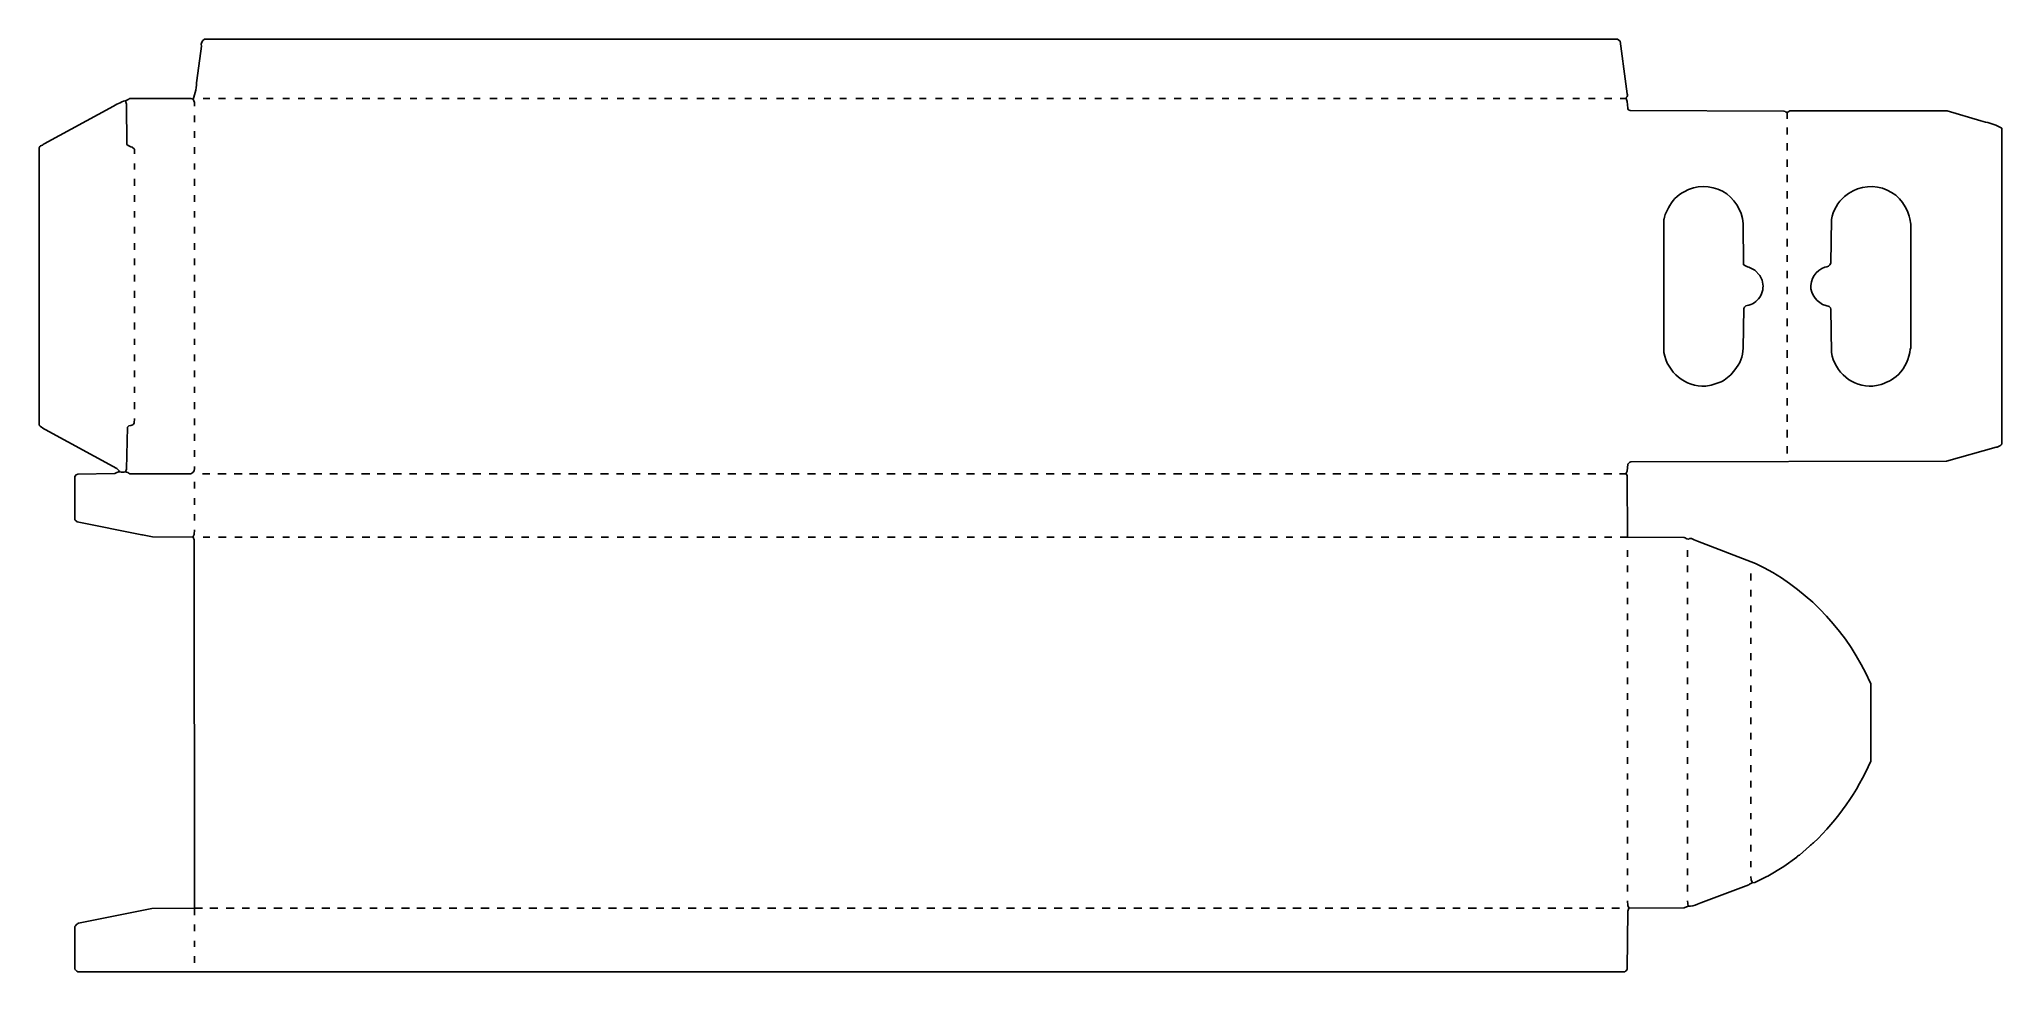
# Model space of a CAD drawing. Extents: x 336 to 3246, y 165 to 1547.
import ezdxf

# ---------------------------------------------------------------- set-up
doc = ezdxf.new("R2010")
doc.units = 0
doc.layers.get('0').update_dxf_attribs({"linetype": 'CONTINUOUS'})

msp = doc.modelspace()

# ---------------------------------------------------------------- linework, layer by layer
at = {"color": 7, "linetype": 'CONTINUOUS'}
for points in [[(2691, 809), (2690.505493, 899.994625, 0.144435), (2689, 903), (2689.2, 903.9), (2690.554455, 907.044554), (2691.8, 917.1, -0.266253), (2696.001064, 920.501068), (3163.998936, 921.498932), (3237.911765, 942.352941), (3239.1, 942.7, 0.169344), (3246, 947), (3246, 1415, 0.093421), (3222.1, 1424.3), (3215.1, 1426.3), (3165, 1441), (2932, 1441), (2929, 1439), (2926, 1439, 0.141787), (2922.997826, 1440.502193), (2695.002174, 1441.497807, -0.399262), (2691.45082, 1445.040984), (2690.54918, 1454.959016), (2689, 1459), (2689.8, 1461.1, 0.309951), (2690.430769, 1466.053846), (2688.430769, 1481.053846), (2680, 1544), (2676, 1547), (581, 1547, 0.326613), (576.42, 1536.94), (569.58, 1486.06, -0.083557), (564, 1458)], [(455, 906), (455, 907), (451, 911), (344.9, 968.8), (342.9, 969.8, -0.079246), (336, 975), (336, 1386), (337, 1388), (338, 1389, 0.129316), (343.1, 1391.8), (446.1, 1447.8, -0.073062), (466.1, 1456.8), (468.9, 1458.2), (470, 1459), (561, 1459), (564, 1458, -0.23154), (566, 1448)], [(477, 1377), (477, 1384), (474, 1387, -0.151939), (466, 1391), (465.508329, 1450.99194), (464, 1456)], [(2807, 1033), (2814.946154, 1034.430769), (2829.9, 1039.3), (2831.9, 1040.2, 0.106687), (2850, 1057, 0.181983), (2862.50847, 1089.008192), (2863.49153, 1147.991808, -0.34581), (2871.1, 1152.8, 0.416038), (2890.7, 1189.9), (2887.2, 1197.1), (2880, 1205), (2871.1, 1209.3, -0.127797), (2863, 1213), (2862.508192, 1273.992068, 0.553192), (2775, 1321, 0.172607), (2752, 1297, 0.129943), (2745.647059, 1281.088235), (2745, 1280), (2745, 1083, 0.376774), (2807, 1033)], [(3055, 1033), (3062.946154, 1034.430769, 0.119535), (3093, 1050, 0.163321), (3110.42, 1087.94), (3111, 1089), (3111, 1273), (3109.569231, 1280.946154), (3108.647059, 1284.911765, 0.558646), (3013, 1314, 0.175137), (2993.492311, 1279.992541), (2992.507689, 1215.007459, -0.333124), (2983.9, 1209.3, 0.34479), (2963, 1177, 0.312443), (2990, 1151), (2992, 1149), (2992.507809, 1146.992428), (2993.492191, 1083.007572, 0.385587), (3055, 1033)], [(464, 906), (465.2, 909.9), (467, 972), (468, 973), (469, 974), (471.911765, 974.352941, 0.209059), (476.569231, 978.053846), (477, 985)], [(566, 249), (566, 259), (565.500916, 804.999088), (564, 809), (504.00806, 809.491671), (489.076923, 812.384615), (487.923077, 812.615385), (392, 832), (389, 835), (389, 899), (390.5, 901.5), (393.008766, 902.509085), (447.991234, 903.490915), (449.9, 904.2, -0.105047), (455, 906, 0.160631), (464, 906, -0.085094), (470, 903), (561, 903, 0.366262), (566, 914)], [(2693, 259), (2774.994049, 259.493904), (2781, 262, 0.140423), (2794.9, 265.3), (2799.9, 267.2), (2871, 294), (2872, 295), (2876, 297), (2879.923077, 297.384615), (2897.9, 306.2), (2899.1, 306.8), (2922.9, 321.2), (2942, 335, -0.150174), (2946, 338), (2961, 351, -0.076982), (2967, 356, 0.096883), (3052, 477), (3052, 592), (3050.8, 593.9, 0.165199), (2893.9, 763.8), (2881.1, 770.2), (2795.1, 803.3), (2790.1, 805.2), (2786, 807), (2783, 807), (2782, 806), (2778.9, 806.8), (2778.1, 807.2, 0.063868), (2774.994188, 808.505951), (2691, 809), (2680, 809)], [(578, 259), (566, 259), (503.007689, 258.507933), (394, 237, -0.104894), (390.5, 234.5), (389.7, 233.1), (389, 232), (389, 169, 0.166667), (393, 165), (2687, 165, 0.270786), (2690.505812, 169.00568), (2691.494188, 254.99432), (2693, 259), (2692.8, 259.9), (2691.430769, 263.053846), (2691, 270)]]:
    msp.add_lwpolyline(points, format="xyb", dxfattribs=at)
for points in [[(579, 1459), (589, 1459)], [(602, 1459), (612, 1459)], [(626, 1459), (637, 1459)], [(649, 1459), (660, 1459)], [(673, 1459), (683, 1459)], [(697, 1459), (707, 1459)], [(720, 1459), (730, 1459)], [(744, 1459), (755, 1459)], [(768, 1459), (778, 1459)], [(791, 1459), (801, 1459)], [(815, 1459), (826, 1459)], [(838, 1459), (848, 1459)], [(862, 1459), (872, 1459)], [(886, 1459), (896, 1459)], [(909, 1459), (919, 1459)], [(933, 1459), (944, 1459)], [(956, 1459), (967, 1459)], [(980, 1459), (990, 1459)], [(1004, 1459), (1015, 1459)], [(1027, 1459), (1037, 1459)], [(1051, 1459), (1062, 1459)], [(1075, 1459), (1085, 1459)], [(1098, 1459), (1108, 1459)], [(1122, 1459), (1133, 1459)], [(1145, 1459), (1155, 1459)], [(1169, 1459), (1179, 1459)], [(1193, 1459), (1203, 1459)], [(1216, 1459), (1226, 1459)], [(1240, 1459), (1251, 1459)], [(1263, 1459), (1274, 1459)], [(1287, 1459), (1297, 1459)], [(1311, 1459), (1322, 1459)], [(1334, 1459), (1344, 1459)], [(1358, 1459), (1368, 1459)], [(1382, 1459), (1392, 1459)], [(1405, 1459), (1415, 1459)], [(1429, 1459), (1440, 1459)], [(1452, 1459), (1462, 1459)], [(1476, 1459), (1486, 1459)], [(1500, 1459), (1510, 1459)], [(1523, 1459), (1533, 1459)], [(1547, 1459), (1558, 1459)], [(1571, 1459), (1581, 1459)], [(1594, 1459), (1604, 1459)], [(1618, 1459), (1629, 1459)], [(1641, 1459), (1651, 1459)], [(1665, 1459), (1675, 1459)], [(1689, 1459), (1699, 1459)], [(1712, 1459), (1722, 1459)], [(1736, 1459), (1747, 1459)], [(1759, 1459), (1769, 1459)], [(1783, 1459), (1793, 1459)], [(1807, 1459), (1817, 1459)], [(1830, 1459), (1840, 1459)], [(1854, 1459), (1865, 1459)], [(1878, 1459), (1888, 1459)], [(1901, 1459), (1911, 1459)], [(1925, 1459), (1936, 1459)], [(1948, 1459), (1958, 1459)], [(1972, 1459), (1982, 1459)], [(1996, 1459), (2006, 1459)], [(2019, 1459), (2029, 1459)], [(2043, 1459), (2054, 1459)], [(2066, 1459), (2077, 1459)], [(2090, 1459), (2100, 1459)], [(2114, 1459), (2124, 1459)], [(2137, 1459), (2147, 1459)], [(2161, 1459), (2172, 1459)], [(2185, 1459), (2195, 1459)], [(2208, 1459), (2218, 1459)], [(2232, 1459), (2243, 1459)], [(2255, 1459), (2265, 1459)], [(2279, 1459), (2289, 1459)], [(2303, 1459), (2313, 1459)], [(2326, 1459), (2336, 1459)], [(2350, 1459), (2361, 1459)], [(2373, 1459), (2384, 1459)], [(2397, 1459), (2407, 1459)], [(2421, 1459), (2432, 1459)], [(2444, 1459), (2454, 1459)], [(2468, 1459), (2479, 1459)], [(2492, 1459), (2502, 1459)], [(2515, 1459), (2525, 1459)], [(2539, 1459), (2550, 1459)], [(2562, 1459), (2572, 1459)], [(2586, 1459), (2596, 1459)], [(2610, 1459), (2620, 1459)], [(2633, 1459), (2643, 1459)], [(2657, 1459), (2668, 1459)], [(2680, 1459), (2689, 1459)], [(566, 1424), (566, 1434)], [(2928, 1429), (2928, 1439)], [(566, 1401), (566, 1411)], [(2928, 1406), (2928, 1416)], [(566, 1377), (566, 1387)], [(2928, 1382), (2928, 1393)], [(2928, 1358), (2928, 1369)], [(477, 1354), (477, 1363)], [(477, 1330), (477, 1340)], [(566, 1354), (566, 1363)], [(566, 1330), (566, 1340)], [(2928, 1335), (2928, 1346)], [(477, 1306), (477, 1316)], [(566, 1306), (566, 1316)], [(2928, 1311), (2928, 1322)], [(477, 1283), (477, 1292)], [(566, 1283), (566, 1292)], [(2928, 1288), (2928, 1298)], [(477, 1259), (477, 1269)], [(566, 1259), (566, 1269)], [(2928, 1264), (2928, 1275)], [(477, 1235), (477, 1245)], [(566, 1235), (566, 1245)], [(2928, 1240), (2928, 1251)], [(2928, 1217), (2928, 1227)], [(477, 1212), (477, 1222)], [(477, 1188), (477, 1198)], [(566, 1212), (566, 1222)], [(566, 1188), (566, 1198)], [(2928, 1193), (2928, 1204)], [(477, 1164), (477, 1174)], [(566, 1164), (566, 1174)], [(2928, 1169), (2928, 1180)], [(477, 1141), (477, 1151)], [(566, 1141), (566, 1151)], [(2928, 1146), (2928, 1157)], [(477, 1117), (477, 1127)], [(566, 1117), (566, 1127)], [(2928, 1122), (2928, 1133)], [(2928, 1098), (2928, 1109)], [(477, 1094), (477, 1103)], [(477, 1070), (477, 1080)], [(566, 1094), (566, 1103)], [(566, 1070), (566, 1080)], [(2928, 1075), (2928, 1086)], [(477, 1046), (477, 1056)], [(566, 1046), (566, 1056)], [(2928, 1051), (2928, 1062)], [(477, 1023), (477, 1032)], [(566, 1023), (566, 1032)], [(2928, 1028), (2928, 1038)], [(477, 999), (477, 1009)], [(566, 999), (566, 1009)], [(2928, 1004), (2928, 1015)], [(2928, 980), (2928, 991)], [(566, 975), (566, 985)], [(566, 952), (566, 962)], [(2928, 957), (2928, 968)], [(566, 928), (566, 938)], [(2928, 933), (2928, 944)], [(578, 903), (589, 903)], [(601, 903), (613, 903)], [(625, 903), (637, 903)], [(648, 903), (660, 903)], [(672, 903), (684, 903)], [(696, 903), (707, 903)], [(719, 903), (731, 903)], [(743, 903), (755, 903)], [(767, 903), (778, 903)], [(790, 903), (802, 903)], [(814, 903), (826, 903)], [(837, 903), (849, 903)], [(861, 903), (873, 903)], [(885, 903), (896, 903)], [(908, 903), (920, 903)], [(932, 903), (944, 903)], [(955, 903), (967, 903)], [(979, 903), (991, 903)], [(1003, 903), (1015, 903)], [(1026, 903), (1038, 903)], [(1050, 903), (1062, 903)], [(1074, 903), (1085, 903)], [(1097, 903), (1109, 903)], [(1121, 903), (1133, 903)], [(1144, 903), (1156, 903)], [(1168, 903), (1180, 903)], [(1192, 903), (1203, 903)], [(1215, 903), (1227, 903)], [(1239, 903), (1251, 903)], [(1262, 903), (1274, 903)], [(1286, 903), (1298, 903)], [(1310, 903), (1322, 903)], [(1333, 903), (1345, 903)], [(1357, 903), (1369, 903)], [(1381, 903), (1392, 903)], [(1404, 903), (1416, 903)], [(1428, 903), (1440, 903)], [(1451, 903), (1463, 903)], [(1475, 903), (1487, 903)], [(1499, 903), (1510, 903)], [(1522, 903), (1534, 903)], [(1546, 903), (1558, 903)], [(1570, 903), (1581, 903)], [(1593, 903), (1605, 903)], [(1617, 903), (1629, 903)], [(1640, 903), (1652, 903)], [(1664, 903), (1676, 903)], [(1688, 903), (1699, 903)], [(1711, 903), (1723, 903)], [(1735, 903), (1747, 903)], [(1758, 903), (1770, 903)], [(1782, 903), (1794, 903)], [(1806, 903), (1817, 903)], [(1829, 903), (1841, 903)], [(1853, 903), (1865, 903)], [(1877, 903), (1888, 903)], [(1900, 903), (1912, 903)], [(1924, 903), (1936, 903)], [(1947, 903), (1959, 903)], [(1971, 903), (1983, 903)], [(1995, 903), (2006, 903)], [(2018, 903), (2030, 903)], [(2042, 903), (2054, 903)], [(2065, 903), (2077, 903)], [(2089, 903), (2101, 903)], [(2113, 903), (2124, 903)], [(2136, 903), (2148, 903)], [(2160, 903), (2172, 903)], [(2184, 903), (2195, 903)], [(2207, 903), (2219, 903)], [(2231, 903), (2243, 903)], [(2254, 903), (2266, 903)], [(2278, 903), (2290, 903)], [(2302, 903), (2313, 903)], [(2325, 903), (2337, 903)], [(2349, 903), (2361, 903)], [(2372, 903), (2384, 903)], [(2396, 903), (2408, 903)], [(2420, 903), (2432, 903)], [(2443, 903), (2455, 903)], [(2467, 903), (2479, 903)], [(2491, 903), (2502, 903)], [(2514, 903), (2526, 903)], [(2538, 903), (2550, 903)], [(2561, 903), (2573, 903)], [(2585, 903), (2597, 903)], [(2609, 903), (2620, 903)], [(2632, 903), (2644, 903)], [(2656, 903), (2668, 903)], [(2679, 903), (2689, 903)], [(566, 881), (566, 891)], [(566, 857), (566, 867)], [(564, 809), (564.2, 809.9), (565.569231, 813.053846), (566, 820)], [(566, 834), (566, 843)], [(579, 809), (589, 809)], [(602, 809), (613, 809)], [(626, 809), (637, 809)], [(649, 809), (660, 809)], [(673, 809), (684, 809)], [(697, 809), (707, 809)], [(720, 809), (731, 809)], [(744, 809), (755, 809)], [(768, 809), (778, 809)], [(791, 809), (802, 809)], [(815, 809), (826, 809)], [(838, 809), (849, 809)], [(862, 809), (873, 809)], [(886, 809), (896, 809)], [(909, 809), (920, 809)], [(933, 809), (944, 809)], [(956, 809), (967, 809)], [(980, 809), (991, 809)], [(1004, 809), (1015, 809)], [(1027, 809), (1038, 809)], [(1051, 809), (1062, 809)], [(1075, 809), (1085, 809)], [(1098, 809), (1109, 809)], [(1122, 809), (1133, 809)], [(1145, 809), (1156, 809)], [(1169, 809), (1180, 809)], [(1193, 809), (1203, 809)], [(1216, 809), (1227, 809)], [(1240, 809), (1251, 809)], [(1263, 809), (1274, 809)], [(1287, 809), (1298, 809)], [(1311, 809), (1322, 809)], [(1334, 809), (1345, 809)], [(1358, 809), (1369, 809)], [(1382, 809), (1392, 809)], [(1405, 809), (1416, 809)], [(1429, 809), (1440, 809)], [(1452, 809), (1463, 809)], [(1476, 809), (1487, 809)], [(1500, 809), (1510, 809)], [(1523, 809), (1534, 809)], [(1547, 809), (1558, 809)], [(1571, 809), (1581, 809)], [(1594, 809), (1605, 809)], [(1618, 809), (1629, 809)], [(1641, 809), (1652, 809)], [(1665, 809), (1676, 809)], [(1689, 809), (1699, 809)], [(1712, 809), (1723, 809)], [(1736, 809), (1747, 809)], [(1759, 809), (1770, 809)], [(1783, 809), (1794, 809)], [(1807, 809), (1817, 809)], [(1830, 809), (1841, 809)], [(1854, 809), (1865, 809)], [(1878, 809), (1888, 809)], [(1901, 809), (1912, 809)], [(1925, 809), (1936, 809)], [(1948, 809), (1959, 809)], [(1972, 809), (1983, 809)], [(1996, 809), (2006, 809)], [(2019, 809), (2030, 809)], [(2043, 809), (2054, 809)], [(2066, 809), (2077, 809)], [(2090, 809), (2101, 809)], [(2114, 809), (2124, 809)], [(2137, 809), (2148, 809)], [(2161, 809), (2172, 809)], [(2185, 809), (2195, 809)], [(2208, 809), (2219, 809)], [(2232, 809), (2243, 809)], [(2255, 809), (2266, 809)], [(2279, 809), (2290, 809)], [(2303, 809), (2313, 809)], [(2326, 809), (2337, 809)], [(2350, 809), (2361, 809)], [(2373, 809), (2384, 809)], [(2397, 809), (2408, 809)], [(2421, 809), (2432, 809)], [(2444, 809), (2455, 809)], [(2468, 809), (2479, 809)], [(2492, 809), (2502, 809)], [(2515, 809), (2526, 809)], [(2539, 809), (2550, 809)], [(2562, 809), (2573, 809)], [(2586, 809), (2597, 809)], [(2610, 809), (2620, 809)], [(2633, 809), (2644, 809)], [(2657, 809), (2668, 809)], [(2691, 780), (2691, 790)], [(2780, 780), (2780, 790)], [(2691, 757), (2691, 767)], [(2780, 757), (2780, 767)], [(2691, 733), (2691, 743)], [(2780, 733), (2780, 743)], [(2874, 745), (2874, 755)], [(2874, 721), (2874, 731)], [(2691, 710), (2691, 719)], [(2780, 710), (2780, 719)], [(2874, 698), (2874, 708)], [(2691, 686), (2691, 696)], [(2691, 662), (2691, 672)], [(2780, 686), (2780, 696)], [(2780, 662), (2780, 672)], [(2874, 674), (2874, 684)], [(2691, 639), (2691, 649)], [(2780, 639), (2780, 649)], [(2874, 651), (2874, 660)], [(2691, 615), (2691, 625)], [(2780, 615), (2780, 625)], [(2874, 627), (2874, 637)], [(2874, 603), (2874, 613)], [(2691, 591), (2691, 601)], [(2780, 591), (2780, 601)], [(2874, 580), (2874, 589)], [(2691, 568), (2691, 578)], [(2691, 544), (2691, 554)], [(2780, 568), (2780, 578)], [(2780, 544), (2780, 554)], [(2874, 556), (2874, 566)], [(2691, 521), (2691, 530)], [(2780, 521), (2780, 530)], [(2874, 532), (2874, 542)], [(2691, 497), (2691, 507)], [(2780, 497), (2780, 507)], [(2874, 509), (2874, 519)], [(2874, 485), (2874, 495)], [(2691, 473), (2691, 483)], [(2780, 473), (2780, 483)], [(2874, 461), (2874, 471)], [(2691, 450), (2691, 459)], [(2780, 450), (2780, 459)], [(2874, 438), (2874, 448)], [(2691, 426), (2691, 436)], [(2691, 402), (2691, 412)], [(2780, 426), (2780, 436)], [(2780, 402), (2780, 412)], [(2874, 414), (2874, 424)], [(2691, 379), (2691, 389)], [(2780, 379), (2780, 389)], [(2874, 391), (2874, 400)], [(2691, 355), (2691, 365)], [(2780, 355), (2780, 365)], [(2874, 367), (2874, 377)], [(2874, 343), (2874, 353)], [(2691, 331), (2691, 341)], [(2780, 331), (2780, 341)], [(2874, 320), (2874, 329)], [(2691, 308), (2691, 318)], [(2691, 284), (2691, 294)], [(2780, 308), (2780, 318)], [(2780, 284), (2780, 294)], [(2876, 297), (2875.8, 297.9), (2874.405405, 301.067568), (2874, 306)], [(2781, 262), (2780, 270)], [(566, 225), (566, 235)], [(589, 259), (601, 259)], [(613, 259), (625, 259)], [(637, 259), (648, 259)], [(660, 259), (672, 259)], [(684, 259), (696, 259)], [(708, 259), (719, 259)], [(731, 259), (743, 259)], [(755, 259), (767, 259)], [(778, 259), (790, 259)], [(802, 259), (814, 259)], [(826, 259), (837, 259)], [(849, 259), (861, 259)], [(873, 259), (885, 259)], [(896, 259), (908, 259)], [(920, 259), (932, 259)], [(944, 259), (955, 259)], [(967, 259), (979, 259)], [(991, 259), (1003, 259)], [(1015, 259), (1026, 259)], [(1038, 259), (1050, 259)], [(1062, 259), (1074, 259)], [(1085, 259), (1097, 259)], [(1109, 259), (1121, 259)], [(1133, 259), (1144, 259)], [(1156, 259), (1168, 259)], [(1180, 259), (1192, 259)], [(1203, 259), (1215, 259)], [(1227, 259), (1239, 259)], [(1251, 259), (1262, 259)], [(1274, 259), (1286, 259)], [(1298, 259), (1310, 259)], [(1322, 259), (1333, 259)], [(1345, 259), (1357, 259)], [(1369, 259), (1381, 259)], [(1392, 259), (1404, 259)], [(1416, 259), (1428, 259)], [(1440, 259), (1451, 259)], [(1463, 259), (1475, 259)], [(1487, 259), (1499, 259)], [(1510, 259), (1522, 259)], [(1534, 259), (1546, 259)], [(1558, 259), (1570, 259)], [(1581, 259), (1593, 259)], [(1605, 259), (1617, 259)], [(1629, 259), (1640, 259)], [(1652, 259), (1664, 259)], [(1676, 259), (1688, 259)], [(1699, 259), (1711, 259)], [(1723, 259), (1735, 259)], [(1747, 259), (1758, 259)], [(1770, 259), (1782, 259)], [(1794, 259), (1806, 259)], [(1817, 259), (1829, 259)], [(1841, 259), (1853, 259)], [(1865, 259), (1877, 259)], [(1888, 259), (1900, 259)], [(1912, 259), (1924, 259)], [(1936, 259), (1947, 259)], [(1959, 259), (1971, 259)], [(1983, 259), (1995, 259)], [(2006, 259), (2018, 259)], [(2030, 259), (2042, 259)], [(2054, 259), (2065, 259)], [(2077, 259), (2089, 259)], [(2101, 259), (2113, 259)], [(2125, 259), (2136, 259)], [(2148, 259), (2160, 259)], [(2172, 259), (2184, 259)], [(2195, 259), (2207, 259)], [(2219, 259), (2231, 259)], [(2243, 259), (2254, 259)], [(2266, 259), (2278, 259)], [(2290, 259), (2302, 259)], [(2313, 259), (2325, 259)], [(2337, 259), (2349, 259)], [(2361, 259), (2372, 259)], [(2384, 259), (2396, 259)], [(2408, 259), (2420, 259)], [(2432, 259), (2443, 259)], [(2455, 259), (2467, 259)], [(2479, 259), (2491, 259)], [(2502, 259), (2514, 259)], [(2526, 259), (2538, 259)], [(2550, 259), (2561, 259)], [(2573, 259), (2585, 259)], [(2597, 259), (2609, 259)], [(2620, 259), (2632, 259)], [(2644, 259), (2656, 259)], [(2668, 259), (2679, 259)], [(566, 202), (566, 211)], [(566, 178), (566, 188)]]:
    msp.add_lwpolyline(points, dxfattribs=at)

doc.saveas('drawing.dxf')
